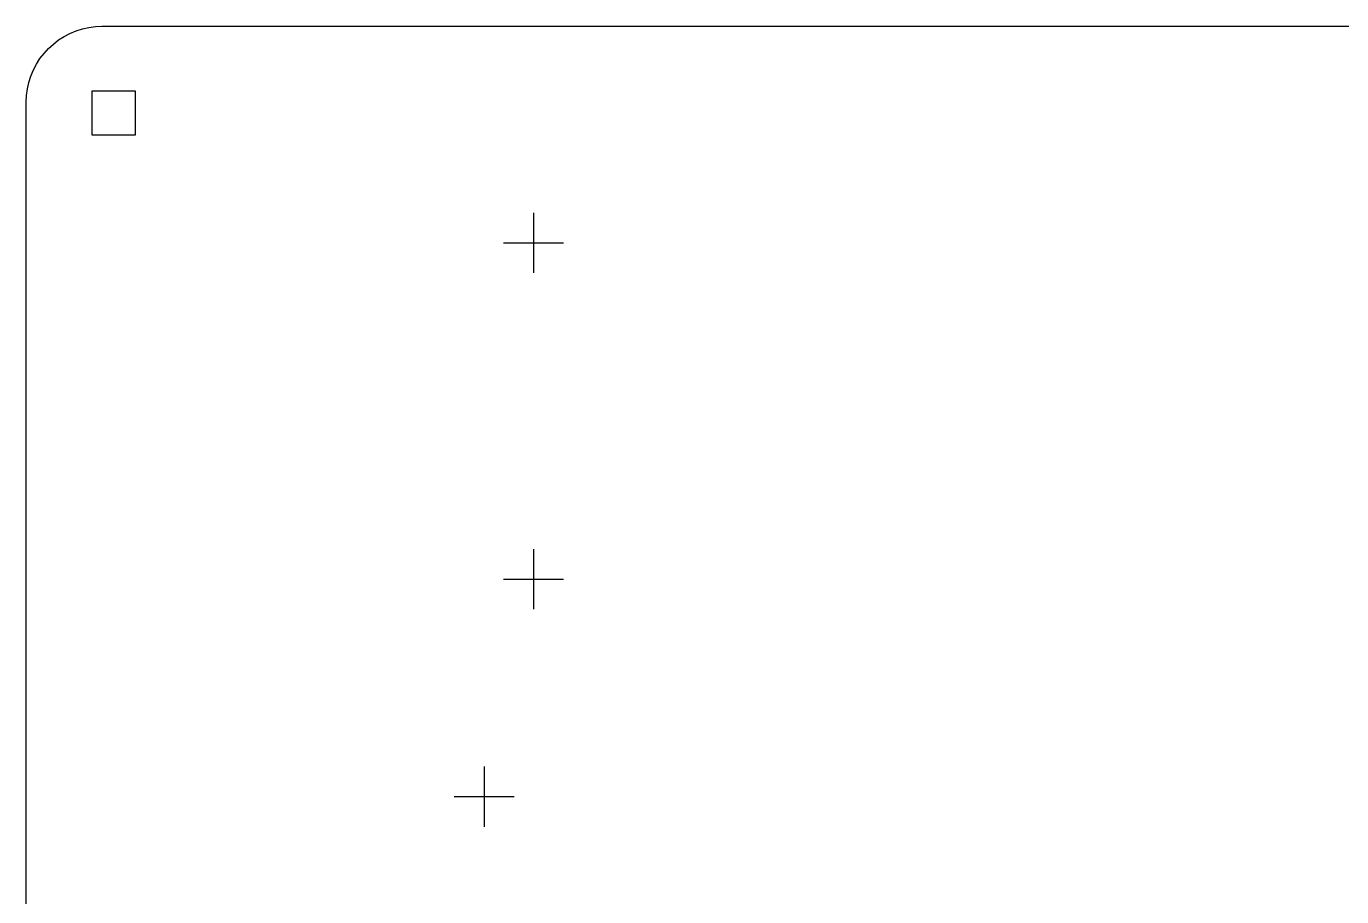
# Model space of a CAD drawing. Header units: millimetres. Extents: x -7 to 136, y -22 to 70.
# Drawn here: x -4.6 to 64.9, y 24.4 to 70.4 of the extents above; entities that cross this region are included whole.
import ezdxf

# ---------------------------------------------------------------- set-up
doc = ezdxf.new("R2010")
doc.units = ezdxf.units.MM
doc.layers.add('BLACK', color=250, linetype='CONTINUOUS')

msp = doc.modelspace()

# ---------------------------------------------------------------- linework, layer by layer
at = {"layer": 'BLACK', "linetype": 'CONTINUOUS'}
for p, q in [((-1.987231, 70.142994), (-1.654424, 70.247931)), ((-1.654424, 70.247931), (-1.313738, 70.323463)), ((-1.313738, 70.323463), (-0.967765, 70.369014)), ((-0.967765, 70.369014), (-0.619139, 70.384239)), ((-0.619139, 70.384239), (-0.619139, 70.384186)), ((-0.619139, 70.384186), (132.1, 70.384186)), ((-3.190305, 69.448383), (-2.91346, 69.660818)), ((-2.91346, 69.660818), (-2.619153, 69.848316)), ((-2.619153, 69.848316), (-2.309625, 70.00945)), ((-2.309625, 70.00945), (-1.987231, 70.142994)), ((-3.895762, 68.678496), (-3.683333, 68.955346)), ((-3.683333, 68.955346), (-3.447582, 69.212627)), ((-3.447582, 69.212627), (-3.190305, 69.448383)), ((-4.244383, 68.074654), (-4.083255, 68.384186)), ((-4.083255, 68.384186), (-3.895762, 68.678496)), ((-4.482851, 67.419449), (-4.37792, 67.752257)), ((-4.37792, 67.752257), (-4.244383, 68.074654)), ((-4.603921, 66.732788), (-4.558376, 67.078761)), ((-4.558376, 67.078761), (-4.482851, 67.419449)), ((1.14906, 66.94906), (-1.14906, 66.94906)), ((-1.14906, 66.94906), (-1.14906, 64.65094)), ((1.14906, 64.65094), (1.14906, 66.94906)), ((-4.619139, 66.384186), (-4.603921, 66.732788)), ((-4.619139, -0.5), (-4.619139, 66.384186)), ((-1.14906, 64.65094), (1.14906, 64.65094)), ((22.195, 60.5275), (22.195, 57.3525)), ((20.6075, 58.94), (23.7825, 58.94)), ((22.195, 42.7475), (22.195, 39.5725)), ((20.6075, 41.16), (23.7825, 41.16)), ((19.58, 31.2475), (19.58, 28.0725)), ((17.9925, 29.66), (21.1675, 29.66))]:
    msp.add_line(p, q, dxfattribs=at)

doc.saveas('drawing.dxf')
